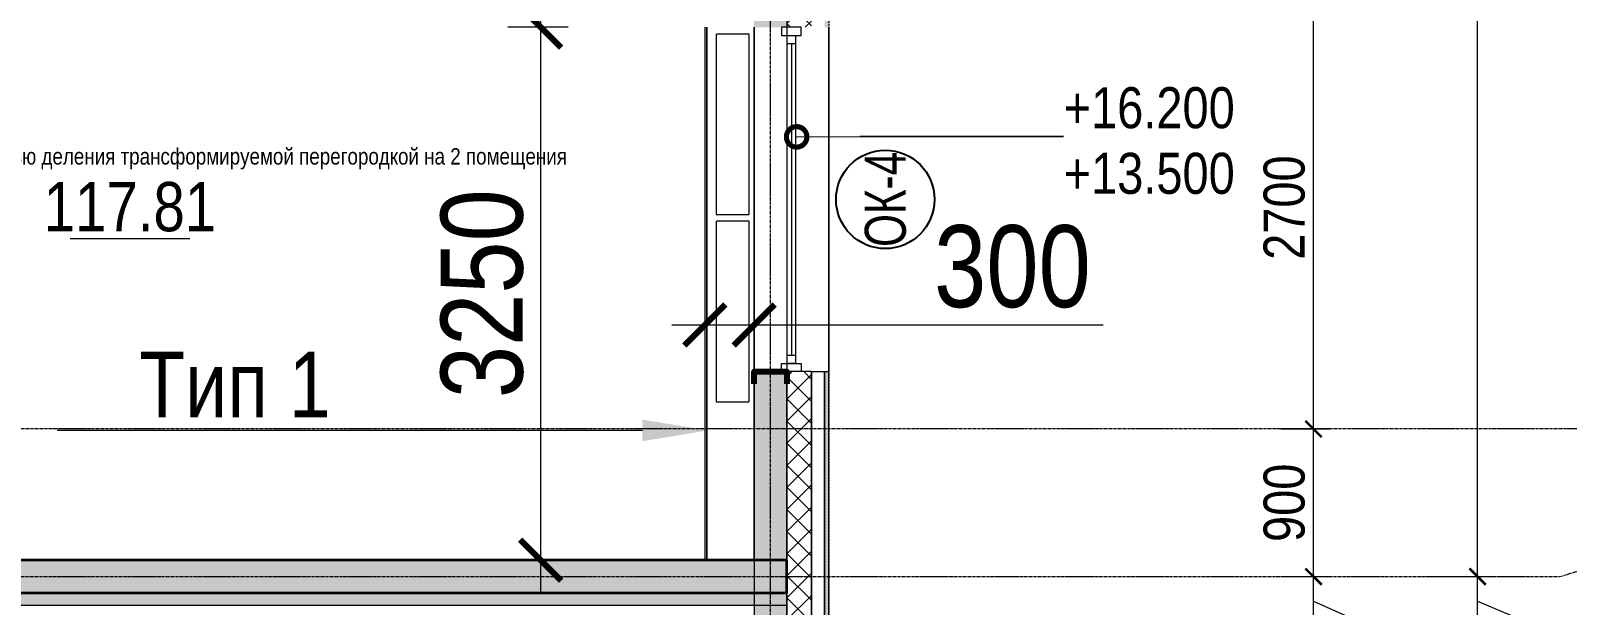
# Model space of a CAD drawing. Header units: millimetres. Extents: x -231292 to 573618, y -153144 to 564035.
# Drawn here: x 160520 to 169885, y 435327 to 438830 of the extents above; entities that cross this region are included whole.
import ezdxf
from ezdxf import colors
from ezdxf.entities.mleader import LeaderData, LeaderLine
from ezdxf.enums import TextEntityAlignment as Align
from ezdxf.math import Vec2, Vec3

# ---------------------------------------------------------------- set-up
doc = ezdxf.new("R2010")
doc.units = ezdxf.units.MM
for name, pattern in [('CENTER2', [28.575, 19.05, -3.175, 3.175, -3.175]), ('DASHED', [19.05, 12.7, -6.35]), ('HIDDEN2', [4.7625, 3.175, -1.5875])]:
    doc.linetypes.add(name, pattern=pattern)
doc.layers.get('0').update_dxf_attribs({"color": 250})
doc.layers.get('Defpoints').update_dxf_attribs({"color": 250})
for name, color, linetype, lineweight in [('A-AREA', 250, 'Continuous', 15), ('A-Wall_Материал_Газоблок_Контур', 250, 'Continuous', 0), ('АР_Окна', 250, 'Continuous', 5), ('АР_Окна марка', 250, 'Continuous', 9), ('АР_Отопительные приборы', 250, 'HIDDEN2', 0), ('АР_площадь пом', 250, 'Continuous', 5), ('АР_Размеры обшивки', 250, 'Continuous', 5), ('АР_Стены ЖБ', 250, 'Continuous', 35), ('АР_Стены ПЕНОблок', 250, 'Continuous', 20), ('АР_Стены_дефшов', 250, 'Continuous', 0), ('АР_Тонкая', 250, 'Continuous', 5), ('АР_Утеплитель', 250, 'Continuous', 0), ('АР_Штриховка', 250, 'Continuous', 0), ('Зашивка радиаторов тип 1 (фанера и МДФ)', 250, 'Continuous', 0), ('КМ_Фахверки', 250, 'Continuous', 80), ('Марка окна', 250, 'Continuous', 0), ('Размеры зашивки ГКЛ', 250, 'Continuous', 0), ('РД_Оси_100', 250, 'Continuous', 0), ('РД_Оси_размер', 250, 'Continuous', 0)]:
    doc.layers.add(name, color=color, linetype=linetype, lineweight=lineweight)
doc.layers.add('АР_Делит', color=250, linetype='Continuous', lineweight=0, plot=False)
doc.styles.add('Arial_09', font='ARIALN.TTF', dxfattribs={"width": 0.9})
doc.styles.add('Isocpeur3', font='isocpeur.ttf')
doc.styles.add('style1', font='ARIALN.TTF')
doc.dimstyles.new('Dim100_ареал', dxfattribs={"dimscale": 100, "dimtxt": 2.5, "dimasz": 1, "dimexe": 1, "dimexo": 1, "dimgap": 0.5, "dimtad": 1, "dimzin": 12, "dimdsep": 46, "dimtxsty": 'style1', "dimblk": 'ARCHTICK', "dimcen": 1, "dimdle": 1, "dimclrd": 256, "dimclre": 256, "dimaunit": 1, "dimadec": 0, "dimazin": 3, "dimtfac": 1, "dimtmove": 1, "dimatfit": 3, "dimldrblk": 'OPEN30', "dimfxl": 2, "dimfxlon": 1, "dimtolj": 1, "dimtzin": 0, "dimlwd": 9, "dimlwe": 9, "dimarcsym": 0})
doc.dimstyles.new('Dim200_ареал', dxfattribs={"dimscale": 100, "dimtxt": 5, "dimasz": 2.5, "dimexe": 2, "dimexo": 2, "dimgap": 1, "dimtad": 1, "dimzin": 12, "dimdsep": 46, "dimtxsty": 'style1', "dimblk": 'ARCHTICK', "dimcen": 3, "dimdle": 2, "dimclrd": 256, "dimclre": 256, "dimaunit": 1, "dimadec": 0, "dimazin": 3, "dimtfac": 1, "dimtmove": 1, "dimatfit": 3, "dimldrblk": 'OPEN30', "dimfxl": 5, "dimfxlon": 1, "dimtolj": 1, "dimtzin": 0, "dimlwd": 9, "dimlwe": 9, "dimarcsym": 0})

# ---------------------------------------------------------------- blocks, each defined once
blk = doc.blocks.new('_DotSmall')
at = {"color": 0, "linetype": 'ByBlock', "const_width": 0.5}
blk.add_lwpolyline([(-0.0625, 0, 1), (0.0625, 0, 1)], format="xyb", close=True, dxfattribs=at)
blk = doc.blocks.new('Ф_пеноблок 200')
at = {"layer": 'КМ_Фахверки'}
blk.add_lwpolyline([(0, -75), (0, 0), (200, 0), (200, -75)], dxfattribs=at)
blk = doc.blocks.new('_ArchTick')
at = {"color": 0, "linetype": 'ByBlock', "const_width": 0.15}
blk.add_lwpolyline([(-0.5, -0.5), (0.5, 0.5)], dxfattribs=at)
blk = doc.blocks.new('*D1615')
at = {"layer": 'Defpoints', "color": 0, "transparency": 16777216}
for p in [(116910, 69300), (118910, 69300), (116910, 69000)]:
    blk.add_point(p, dxfattribs=at)
at = {"layer": 'РД_Оси_размер', "lineweight": 9, "transparency": 16777216}
for p, q in [((118910, 68900), (118910, 69400)), ((118710, 69300), (119010, 69300)), ((118910, 69150), (119410, 68939.3)), ((118710, 69000), (119010, 69000)), ((119410, 68939.3), (119410, 68387.2))]:
    blk.add_line(p, q, dxfattribs=at)
at = {"layer": 'РД_Оси_размер', "lineweight": 9, "transparency": 16777216, "xscale": 100, "yscale": 100, "zscale": 100}
for p, rotation in [((118910, 69300), 90), ((118910, 69000), 270)]:
    blk.add_blockref('_ArchTick', p, dxfattribs=dict(at, rotation=rotation))
at = {"layer": 'РД_Оси_размер', "color": 0, "transparency": 16777216, "insert": (119232.4, 68663.2), "char_height": 250, "attachment_point": 5, "rotation": 90, "style": 'style1'}
blk.add_mtext('\\A1;300', dxfattribs=at)
blk = doc.blocks.new('_Open30')
at = {"color": 0, "linetype": 'ByBlock', "lineweight": -2}
for p, q in [((-1, 0.268), (0, 0)), ((0, 0), (-1, -0.268)), ((0, 0), (-1, 0))]:
    blk.add_line(p, q, dxfattribs=at)
blk = doc.blocks.new('*D1442')
at = {"layer": 'Defpoints', "color": 0, "transparency": 16777216}
for p in [(116910, 69300), (117910, 69300), (116910, 69000)]:
    blk.add_point(p, dxfattribs=at)
at = {"layer": 'РД_Оси_размер', "lineweight": 9, "transparency": 16777216}
for p, q in [((117910, 68900), (117910, 69400)), ((117710, 69300), (118010, 69300)), ((117910, 69150), (118410, 68926.1)), ((117710, 69000), (118010, 69000)), ((118410, 68926.1), (118410, 68374))]:
    blk.add_line(p, q, dxfattribs=at)
at = {"layer": 'РД_Оси_размер', "lineweight": 9, "transparency": 16777216, "xscale": 100, "yscale": 100, "zscale": 100}
for p, rotation in [((117910, 69300), 90), ((117910, 69000), 270)]:
    blk.add_blockref('_ArchTick', p, dxfattribs=dict(at, rotation=rotation))
at = {"layer": 'РД_Оси_размер', "color": 0, "transparency": 16777216, "insert": (118232.4, 68650), "char_height": 250, "attachment_point": 5, "rotation": 90, "style": 'style1'}
blk.add_mtext('\\A1;300', dxfattribs=at)
blk = doc.blocks.new('*D1443')
at = {"layer": 'Defpoints', "color": 0, "transparency": 16777216}
for p in [(116910, 70200), (117910, 70200), (116910, 69300)]:
    blk.add_point(p, dxfattribs=at)
at = {"layer": 'РД_Оси_размер', "lineweight": 9, "transparency": 16777216}
for p, q in [((117910, 69200), (117910, 70300)), ((117710, 70200), (118010, 70200)), ((117710, 69300), (118010, 69300))]:
    blk.add_line(p, q, dxfattribs=at)
at = {"layer": 'РД_Оси_размер', "lineweight": 9, "transparency": 16777216, "xscale": 100, "yscale": 100, "zscale": 100}
for p, rotation in [((117910, 70200), 90), ((117910, 69300), 270)]:
    blk.add_blockref('_ArchTick', p, dxfattribs=dict(at, rotation=rotation))
at = {"layer": 'РД_Оси_размер', "color": 0, "transparency": 16777216, "insert": (117732.4, 69750), "char_height": 250, "attachment_point": 5, "rotation": 90, "style": 'style1'}
blk.add_mtext('\\A1;900', dxfattribs=at)
blk = doc.blocks.new('*D1444')
at = {"layer": 'Defpoints', "color": 0, "transparency": 16777216}
for p in [(116910, 72900), (117910, 72900), (116910, 70200)]:
    blk.add_point(p, dxfattribs=at)
at = {"layer": 'РД_Оси_размер', "lineweight": 9, "transparency": 16777216}
for p, q in [((117910, 70100), (117910, 73000)), ((117710, 72900), (118010, 72900)), ((117710, 70200), (118010, 70200))]:
    blk.add_line(p, q, dxfattribs=at)
at = {"layer": 'РД_Оси_размер', "lineweight": 9, "transparency": 16777216, "xscale": 100, "yscale": 100, "zscale": 100}
for p, rotation in [((117910, 72900), 90), ((117910, 70200), 270)]:
    blk.add_blockref('_ArchTick', p, dxfattribs=dict(at, rotation=rotation))
at = {"layer": 'РД_Оси_размер', "color": 0, "transparency": 16777216, "insert": (117732.4, 71550), "char_height": 250, "attachment_point": 5, "rotation": 90, "style": 'style1'}
blk.add_mtext('\\A1;2700', dxfattribs=at)
blk = doc.blocks.new('*D45')
at = {"layer": 'Defpoints', "color": 0, "transparency": 16777216}
for p in [(114955, 100500), (118910, 100500), (116910, 69300)]:
    blk.add_point(p, dxfattribs=at)
at = {"layer": 'РД_Оси_размер', "color": 0, "lineweight": 5, "transparency": 16777216}
for p, q in [((118910, 69200), (118910, 100600)), ((118710, 100500), (119010, 100500)), ((118710, 69300), (119010, 69300))]:
    blk.add_line(p, q, dxfattribs=at)
at = {"layer": 'РД_Оси_размер', "color": 0, "lineweight": 5, "transparency": 16777216, "xscale": 100, "yscale": 100, "zscale": 100}
for p, rotation in [((118910, 100500), 90), ((118910, 69300), 270)]:
    blk.add_blockref('_ArchTick', p, dxfattribs=dict(at, rotation=rotation))
at = {"layer": 'РД_Оси_размер', "color": 0, "transparency": 16777216, "insert": (118732.4, 84900), "char_height": 250, "attachment_point": 5, "rotation": 90, "style": 'style1'}
blk.add_mtext('\\A1;31200', dxfattribs=at)
blk = doc.blocks.new('Bottom_R_1100')
at = {"layer": 'АР_Отопительные приборы'}
blk.add_lwpolyline([(-550, -100), (550, -100), (550, 100), (-550, 100)], close=True, dxfattribs=at)
blk = doc.blocks.new('*D844')
at = {"layer": 'Defpoints', "color": 0, "transparency": 16777216}
for p in [(163996.8, 438851.8), (163627.8, 435601.8), (164029.3, 435601.8)]:
    blk.add_point(p, dxfattribs=at)
at = {"layer": 'АР_Размеры обшивки', "lineweight": 9, "transparency": 16777216}
for p, q in [((163627.8, 439051.8), (163627.8, 435401.8)), ((163796.8, 438851.8), (163427.8, 438851.8)), ((163829.3, 435601.8), (163427.8, 435601.8))]:
    blk.add_line(p, q, dxfattribs=at)
at = {"layer": 'АР_Размеры обшивки', "lineweight": 9, "transparency": 16777216, "xscale": 250, "yscale": 250, "zscale": 250}
for p, rotation in [((163627.8, 438851.8), 90), ((163627.8, 435601.8), 270)]:
    blk.add_blockref('_ArchTick', p, dxfattribs=dict(at, rotation=rotation))
at = {"layer": 'АР_Размеры обшивки', "color": 0, "transparency": 16777216, "insert": (163272.5, 437226.8), "char_height": 500, "attachment_point": 5, "rotation": 90, "style": 'style1'}
blk.add_mtext('\\A1;3250', dxfattribs=at)
blk = doc.blocks.new('*D790')
at = {"layer": 'Defpoints', "color": 0, "transparency": 16777216}
for p in [(164628.8, 437393.8), (164928.8, 437393.8), (164628.8, 437035.8)]:
    blk.add_point(p, dxfattribs=at)
at = {"layer": 'АР_Размеры обшивки', "lineweight": 9, "transparency": 16777216}
for p, q in [((164628.8, 437193.8), (164628.8, 436835.8)), ((164928.8, 437193.8), (164928.8, 436835.8)), ((165128.8, 437035.8), (164428.8, 437035.8)), ((167055.8, 437035.8), (164928.8, 437035.8))]:
    blk.add_line(p, q, dxfattribs=at)
at = {"layer": 'АР_Размеры обшивки', "lineweight": 9, "transparency": 16777216, "xscale": 250, "yscale": 250, "zscale": 250, "rotation": 180}
blk.add_blockref('_ArchTick', (164628.8, 437035.8), dxfattribs=at)
at = {"layer": 'АР_Размеры обшивки', "lineweight": 9, "transparency": 16777216, "xscale": 250, "yscale": 250, "zscale": 250}
blk.add_blockref('_ArchTick', (164928.8, 437035.8), dxfattribs=at)
at = {"layer": 'АР_Размеры обшивки', "color": 0, "transparency": 16777216, "insert": (166503.8, 437391), "char_height": 500, "attachment_point": 5, "style": 'style1'}
blk.add_mtext('\\A1;300', dxfattribs=at)
blk = doc.blocks.new('MOK-МаркаПомещения1')
at = {"layer": 'A-AREA', "color": 0}
blk.add_line((-3.651, -1.944), (3.649, -1.944), dxfattribs=at)
at = {"layer": 'A-AREA', "color": 0, "style": 'style1'}
blk.add_attdef('АР-ПОМЕЩЕНИЕ:ПЛОЩАДЬ', text='', height=3, dxfattribs=at).set_placement((0, 0), align=Align.MIDDLE)
at = {"layer": 'Defpoints', "style": 'style1', "flags": 8}
blk.add_attdef('АР-ПОМЕЩЕНИЕ:НАИМЕНОВАНИЕ', text='', height=1, dxfattribs=at).set_placement((0, 2.956), align=Align.MIDDLE)
blk = doc.blocks.new('МОК-Наименование')
at = {"layer": 'Defpoints'}
blk.add_circle((0, 0), 3, dxfattribs=at)
at = {"color": 0, "linetype": 'ByBlock', "lineweight": -2, "style": 'Isocpeur3', "width": 0.8, "flags": 4}
blk.add_attdef('АР-ОКНО:НАИМЕНОВАНИЕ', text='', height=2.5, dxfattribs=at).set_placement((0, 0), align=Align.MIDDLE)
blk = doc.blocks.new('СОШ_2200_АР_ОСИ_М100_28.05.24')
at = {"layer": 'АР_Делит', "color": 5, "linetype": 'DASHED'}
blk.add_lwpolyline([(114955, 135155), (114955, -355), (93595.036, -355), (93595.036, 13855), (94145, 13855), (94145, 68320), (66055, 68320), (66055, 13857.73), (83455, 13857.73), (83455, -355), (45245, -355), (45245, 13145), (44695, 13145), (44695, 26755), (45245, 26755), (45245, 68320), (20455, 68320), (20455, 26755), (27955, 26755), (27955, 13145), (-355, 13145), (-355, 100855), (37145, 100855), (37145, 129155)], dxfattribs=at)
at = {"layer": 'РД_Оси_100', "linetype": 'CENTER2'}
blk.add_line((114600, -6155), (114600, 139938.679), dxfattribs=at)
for points in [[(119910, 70200), (-5954.958, 70200)], [(94200, 69300), (119410, 69300), (119910, 69450)]]:
    blk.add_lwpolyline(points, dxfattribs=at)
at = {"layer": 'РД_Оси_размер'}
for base, p1, p2, picture, middle in [((118910, 100500), (116910, 69300), (114955, 100500), '*D45', (118732.357, 84900)), ((117910, 72900), (116910, 70200), (116910, 72900), '*D1444', (117732.357, 71550)), ((117910, 70200), (116910, 69300), (116910, 70200), '*D1443', (117732.357, 69750))]:
    dim = blk.add_linear_dim(base=base, p1=p1, p2=p2, angle=90, dimstyle='Dim100_ареал', dxfattribs=at)
    dim.commit()
    dim.dimension.update_dxf_attribs({"geometry": picture, "text_midpoint": middle})
for base, picture, middle in [((118910, 69300), '*D1615', (119410, 68889.275)), ((117910, 69300), '*D1442', (118410, 68876.088))]:
    dim = blk.add_linear_dim(base=base, p1=(116910, 69000), p2=(116910, 69300), angle=90, dimstyle='Dim100_ареал', dxfattribs=at)
    dim.commit()
    dim.dimension.update_dxf_attribs({"geometry": picture, "text_midpoint": middle, "dimtype": 160})

msp = doc.modelspace()

# ---------------------------------------------------------------- hatches: boundary and pattern name
at = {"layer": 'АР_Штриховка', "linetype": 'Continuous', "lineweight": 5}
h = msp.add_hatch(dxfattribs=at)
h.set_pattern_fill('ANSI35', color=256, scale=25, style=0)
h.set_pattern_definition([(45, (50428.77, 366201.75), (-112.2532, 112.2532), []), (45, (50541.02, 366201.75), (-112.2532, 112.2532), [198.4375, -39.6875, 0, -39.6875])])
h.paths.add_polyline_path([(165128.781, 435401.753), (165128.781, 435601.753), (154208.965, 435601.753), (154208.965, 435401.753)], flags=0)
h.paths.add_polyline_path([(152208.965, 435401.753), (152208.965, 435601.753), (149228.768, 435601.753), (149178.768, 435535.086), (149228.768, 435401.753)], flags=0)
at = {"layer": 'АР_Штриховка', "linetype": 'Continuous', "lineweight": 0}
h = msp.add_hatch(dxfattribs=at)
h.set_pattern_fill('HONEY', color=256, scale=10, style=0)
h.set_pattern_definition([(360, (50428.768, 366201.753), (47.625, 27.4963064), [31.75, -63.5]), (120, (50428.768, 366201.753), (-47.625, 27.4963066), [31.75, -63.5]), (60, (50428.768, 366201.753), (1e-07, 54.992613), [-63.5, 31.75])])
h.paths.add_polyline_path([(149228.768, 435401.715), (149303.768, 435326.677), (152210.942, 435326.691), (152210.942, 435401.729)], flags=0)
h.paths.add_polyline_path([(154210.942, 435401.738), (154210.942, 435326.701), (165128.768, 435326.753), (165128.767, 435401.79)], flags=0)

# ---------------------------------------------------------------- linework, layer by layer
at = {"layer": 'A-Wall_Материал_Газоблок_Контур', "linetype": 'Continuous', "lineweight": 0}
msp.add_line((164928.768, 438851.752), (164928.768, 436751.752), dxfattribs=at)
at = {"layer": 'АР_Окна', "linetype": 'Continuous', "lineweight": 5}
for p, q in [((164928.768, 438851.752), (164928.768, 436751.752)), ((165131.268, 438751.752), (165181.268, 438751.752)), ((165131.268, 436851.752), (165181.268, 436851.752))]:
    msp.add_line(p, q, dxfattribs=at)
for points in [[(165216.268, 438801.752), (165216.268, 438851.752), (165096.268, 438851.752), (165096.268, 438801.752)], [(165216.268, 436801.752), (165216.268, 436751.752), (165096.268, 436751.752), (165096.268, 436801.752)]]:
    msp.add_lwpolyline(points, close=True, dxfattribs=at)
at = {"layer": 'АР_Стены ЖБ', "linetype": 'Continuous', "lineweight": 35}
for p, q in [((165128.781, 435601.753), (154208.965, 435601.753)), ((165128.781, 435401.753), (165128.781, 435601.753)), ((154208.965, 435401.753), (165128.781, 435401.753))]:
    msp.add_line(p, q, dxfattribs=at)
at = {"layer": 'АР_Стены ПЕНОблок', "linetype": 'Continuous', "lineweight": 20}
for p, q in [((165128.768, 436751.752), (164928.768, 436751.752)), ((164928.768, 436751.752), (164928.768, 434301.753)), ((165128.768, 434301.753), (165128.768, 436751.752))]:
    msp.add_line(p, q, dxfattribs=at)
at = {"layer": 'АР_Стены_дефшов', "linetype": 'Continuous', "lineweight": 0}
for p, q in [((165128.767, 435401.79), (154210.942, 435401.738)), ((165128.768, 435326.753), (165128.767, 435401.79)), ((154210.942, 435326.701), (165128.768, 435326.753))]:
    msp.add_line(p, q, dxfattribs=at)
at = {"layer": 'АР_Тонкая', "linetype": 'Continuous', "lineweight": 5}
for p, q in [((165278.768, 436751.752), (165383.768, 436751.752)), ((165278.768, 436751.752), (165278.768, 434301.753)), ((165358.768, 434301.753), (165358.768, 436751.752)), ((165358.768, 436751.752), (165358.768, 434301.753)), ((165383.768, 434301.753), (165383.768, 436751.752))]:
    msp.add_line(p, q, dxfattribs=at)
at = {"layer": 'АР_Утеплитель', "linetype": 'Continuous', "lineweight": 0}
for p, q in [((165278.768, 436751.752), (165128.768, 436751.752)), ((165128.768, 436751.752), (165128.768, 434301.753)), ((165278.768, 434301.753), (165278.768, 436751.752))]:
    msp.add_line(p, q, dxfattribs=at)
at = {"layer": 'Зашивка радиаторов тип 1 (фанера и МДФ)', "linetype": 'Continuous', "lineweight": 0}
for p, q in [((164628.769, 438851.753), (164628.768, 435601.753)), ((164641.269, 438851.753), (164641.268, 435601.753)), ((164641.268, 435601.753), (164641.269, 438851.753)), ((164928.768, 435601.753), (164928.769, 438851.753)), ((164628.768, 435601.753), (164641.268, 435601.753)), ((164641.268, 435601.753), (164928.768, 435601.753))]:
    msp.add_line(p, q, dxfattribs=at)

# ---------------------------------------------------------------- block references
at = {"layer": 'АР_Отопительные приборы', "rotation": 90}
for p in [(164798.768, 438259.081), (164798.768, 437118.341)]:
    msp.add_blockref('Bottom_R_1100', p, dxfattribs=at)
at = {"layer": 'АР_площадь пом', "linetype": 'Continuous', "lineweight": 5}
ref = msp.add_blockref('MOK-МаркаПомещения1', (161125.003, 437757.694), dxfattribs=dict(at, xscale=100, yscale=100, zscale=100))
ref.add_attrib('АР-ПОМЕЩЕНИЕ:НАИМЕНОВАНИЕ', 'Кабинет информатики с возможностью деления трансформируемой перегородкой на 2 помещения', dxfattribs={"layer": 'Defpoints', "height": 100, "style": 'style1'}).set_placement((161125.003, 438053.256), align=Align.MIDDLE)
ref.add_attrib('АР-ПОМЕЩЕНИЕ:ПЛОЩАДЬ', '117.81', dxfattribs={"layer": 'A-AREA', "color": 0, "height": 300, "style": 'style1'}).set_placement((161125.003, 437757.694), align=Align.MIDDLE)
at = {"layer": 'КМ_Фахверки'}
msp.add_blockref('Ф_пеноблок 200', (164928.768, 436751.752), dxfattribs=at)

# ---------------------------------------------------------------- dimensions: what is measured, and where the dimension line sits
at = {"layer": 'АР_Размеры обшивки'}
dim = msp.add_linear_dim(base=(163627.758, 435601.752), p1=(163996.758, 438851.752), p2=(164029.262, 435601.752), angle=90, dimstyle='Dim200_ареал', override={"dimdec": 0}, dxfattribs=at)
dim.commit()
dim.dimension.update_dxf_attribs({"geometry": '*D844', "text_midpoint": (163272.472, 437226.752)})

# ---------------------------------------------------------------- leaders
at = {"layer": 'Марка окна', "lineweight": 0, "ltscale": 20}
ml = msp.add_multileader_mtext('Standard', dxfattribs=at)
ml.set_content('+16.200\\P+13.500', color=256, style='style1')
ml.set_leader_properties(color=256, linetype='ByLayer', lineweight=-1)
ml.set_arrow_properties(name='DOTSMALL')
ml.build(insert=Vec2(0, 0))
ml.multileader.update_dxf_attribs({"text_left_attachment_type": 6, "text_right_attachment_type": 6, "dogleg_length": 200, "arrow_head_size": 250})
ctx = ml.context
ctx.base_point, ctx.char_height, ctx.arrow_head_size, ctx.landing_gap_size, ctx.plane_origin = Vec3(166815.659, 438185.921), 250, 250, 0, Vec3(167243.336, 437501.394)
ctx.left_attachment, ctx.right_attachment = 6, 6
notes = []
notes.append((ctx, [(1, (1, 1, 0), (165786.755, 438185.921), (1, 0), 1028.905, [(0, [(165188.64, 438183.251)], 0, [])])]))
ctx.mtext.insert, ctx.mtext.line_spacing_factor, ctx.mtext.flow_direction = Vec3(166815.659, 438485.921), 0.96, 5
ctx.mtext.has_bg_fill, ctx.mtext.bg_color, ctx.mtext.bg_scale_factor, ctx.mtext.bg_transparency, ctx.mtext.use_window_bg_color = 1, -1027028792, 1.5, 0, 1
at = {"layer": 'Размеры зашивки ГКЛ'}
ml = msp.add_multileader_mtext('Standard', dxfattribs=at)
ml.set_content('\\pxsm1;Тип 1 ', color=(0, 0, 138), style='style1')
ml.set_leader_properties(color=256, linetype='ByLayer', lineweight=9)
ml.build(insert=Vec2(0, 0))
ml.multileader.update_dxf_attribs({"has_dogleg": 0, "text_left_attachment_type": 6, "text_right_attachment_type": 6, "text_bottom_attachment_type": 10, "dogleg_length": 25, "arrow_head_size": 400})
ctx = ml.context
ctx.base_point, ctx.char_height, ctx.arrow_head_size, ctx.landing_gap_size, ctx.plane_origin = Vec3(161132.191, 436393.038), 400, 400, 50, Vec3(155219.184, 443363.603)
ctx.left_attachment, ctx.right_attachment, ctx.top_attachment = 6, 6, 10
notes.append((ctx, [(1, (1, 1, 0), (162327.586, 436393.038), (-1, 0), 25, [(1, [(164648.059, 436393.038)], 0, [])])]))
ctx.mtext.insert, ctx.mtext.width, ctx.mtext.defined_height, ctx.mtext.line_spacing_factor, ctx.mtext.flow_direction = Vec3(161182.191, 436873.038), 1668.44707, 600, 0.3, 5
for ctx, leaders in notes:
    for number, flags, end, landing, length, lines in leaders:
        leader = LeaderData()
        leader.index, (leader.has_last_leader_line, leader.has_dogleg_vector, leader.attachment_direction) = number, flags
        leader.last_leader_point, leader.dogleg_vector, leader.dogleg_length = Vec3(end), Vec3(landing), length
        for number, points, colour, breaks in lines:
            line = LeaderLine()
            line.index, line.vertices, line.color, line.breaks = number, Vec3.list(points), colors.encode_raw_color(colour), breaks
            leader.lines.append(line)
        ctx.leaders.append(leader)

# ---------------------------------------------------------------- next in the draw order: hatches: boundary and pattern name
at = {"layer": 'АР_Штриховка', "linetype": 'Continuous', "lineweight": 0}
h = msp.add_hatch(dxfattribs=at)
h.set_pattern_fill('_U', color=256, angle=-360, style=0, pattern_type=0)
h.set_pattern_definition([(360, (50428.7677, 366201.7525), (-5e-16, 1), [])])
h.paths.add_polyline_path([(165383.768, 457506.753), (165358.768, 457481.753), (165358.768, 456301.753), (165383.768, 456301.753)], flags=0)
h.paths.add_polyline_path([(165383.768, 453001.753), (165358.768, 453001.753), (165358.768, 451501.752), (165383.768, 451501.752)], flags=0)
h.paths.add_polyline_path([(165383.768, 449101.752), (165358.768, 449101.752), (165358.768, 447851.753), (165383.768, 447851.753)], flags=0)
h.paths.add_polyline_path([(165383.768, 445751.753), (165358.768, 445751.753), (165358.768, 444851.752), (165383.768, 444851.752)], flags=0)
h.paths.add_polyline_path([(165383.768, 442751.752), (165358.768, 442751.752), (165358.768, 441851.752), (165383.768, 441851.752)], flags=0)
h.paths.add_polyline_path([(165383.768, 439751.752), (165358.768, 439751.752), (165358.768, 438851.752), (165383.768, 438851.752)], flags=0)
h.paths.add_polyline_path([(165383.768, 436751.752), (165358.768, 436751.752), (165358.768, 434301.753), (165383.768, 434301.753)], flags=0)
h.paths.add_polyline_path([(165383.768, 431001.753), (165358.768, 431001.753), (165358.768, 430101.753), (165383.768, 430101.753)], flags=0)
h.paths.add_polyline_path([(165383.768, 428901.753), (165358.768, 428901.753), (165358.768, 428001.753), (165383.768, 428001.753)], flags=0)
h.paths.add_polyline_path([(165383.768, 426801.753), (165358.768, 426801.753), (165358.768, 425001.753), (165383.768, 425001.753)], flags=0)
h.paths.add_polyline_path([(165383.768, 421701.753), (165358.768, 421701.753), (165358.768, 420801.753), (165383.768, 420801.753)], flags=0)
h.paths.add_polyline_path([(165383.768, 419601.753), (165358.768, 419601.753), (165358.768, 418701.753), (165383.768, 418701.753)], flags=0)
h.paths.add_polyline_path([(165383.768, 417501.753), (165358.768, 417501.753), (165358.768, 407701.753), (165383.768, 407701.753)], flags=0)
h = msp.add_hatch(dxfattribs=at)
h.set_pattern_fill('ANSI37', color=256, scale=30, angle=-360, style=0)
h.set_pattern_definition([(45, (50428.77, 366201.75), (-67.35192, 67.35192), []), (135, (50428.77, 366201.75), (-67.35192, -67.35192), [])])
h.paths.add_polyline_path([(165278.768, 457401.753), (165128.768, 457251.753), (165128.768, 456301.753), (165278.768, 456301.753)], flags=0)
h.paths.add_polyline_path([(165278.768, 453001.753), (165128.768, 453001.753), (165128.768, 451501.752), (165278.768, 451501.752)], flags=0)
h.paths.add_polyline_path([(165278.768, 449101.752), (165128.768, 449101.752), (165128.768, 447851.753), (165278.768, 447851.753)], flags=0)
h.paths.add_polyline_path([(165278.768, 445751.753), (165128.768, 445751.753), (165128.768, 444851.752), (165278.768, 444851.752)], flags=0)
h.paths.add_polyline_path([(165278.768, 442751.752), (165128.768, 442751.752), (165128.768, 441851.752), (165278.768, 441851.752)], flags=0)
h.paths.add_polyline_path([(165278.768, 439751.752), (165128.768, 439751.752), (165128.768, 438851.752), (165278.768, 438851.752)], flags=0)
h.paths.add_polyline_path([(165278.768, 436751.752), (165128.768, 436751.752), (165128.768, 434301.753), (165278.768, 434301.753)], flags=0)
h.paths.add_polyline_path([(165278.768, 431001.753), (165128.768, 431001.753), (165128.768, 430101.753), (165278.768, 430101.753)], flags=0)
h.paths.add_polyline_path([(165278.768, 428901.753), (165128.768, 428901.753), (165128.768, 428001.753), (165278.768, 428001.753)], flags=0)
h.paths.add_polyline_path([(165278.768, 426801.753), (165128.768, 426801.753), (165128.768, 425001.753), (165278.768, 425001.753)], flags=0)
h.paths.add_polyline_path([(165278.768, 421701.753), (165128.768, 421701.753), (165128.768, 420801.753), (165278.768, 420801.753)], flags=0)
h.paths.add_polyline_path([(165278.768, 419601.753), (165128.768, 419601.753), (165128.768, 418701.753), (165278.768, 418701.753)], flags=0)
h.paths.add_polyline_path([(165278.768, 417501.753), (165128.768, 417501.753), (165128.768, 407701.753), (165278.768, 407701.753)], flags=0)
h = msp.add_hatch(dxfattribs=at)
h.set_pattern_fill('AR-CONC', color=256, angle=-360, style=0)
h.set_pattern_definition([(50, (50428.77, 366201.75), (182.18467, -15.93909), [19.05, -209.55]), (355, (50428.77, 366201.75), (-35.24342, 191.05685), [15.24, -167.64058]), (100.45144, (50443.95, 366200.42), (146.94125, 175.11775), [16.19, -178.09024]), (46.1842, (50428.77, 366252.55), (271.07904, -42.04233), [28.575, -314.325]), (96.63556, (50451.36, 366249.05), (237.40413, 247.42612), [24.285, -267.1356]), (351.18415, (50428.77, 366252.55), (237.40413, 247.4261), [22.85997, -251.45973]), (21, (50454.17, 366239.85), (151.61439, -102.2652), [19.05, -209.55]), (326, (50454.17, 366239.85), (61.80203, 184.18797), [15.24, -167.64]), (71.45145, (50466.8, 366231.33), (213.41642, 81.92277), [16.19, -178.08994]), (37.5, (50428.77, 366201.75), (3.088603, 84.55504), [0, -165.608, 0, -170.18, 0, -168.275]), (7.5, (50428.77, 366201.75), (66.81966, 100.180575), [0, -97.028, 0, -161.798, 0, -64.135]), (327.5, (50372.126, 366201.75), (135.590595, -5.728744), [0, -63.5, 0, -198.12, 0, -262.89]), (317.5, (50346.73, 366201.75), (148.12918, 25.42649), [0, -82.55, 0, -131.572, 0, -186.69])])
h.paths.add_polyline_path([(165128.768, 457251.753), (164928.768, 457051.753), (164928.768, 456301.753), (165128.768, 456301.753)], flags=0)
h.paths.add_polyline_path([(165128.768, 453001.753), (164928.768, 453001.753), (164928.768, 451501.752), (165128.768, 451501.752)], flags=0)
h.paths.add_polyline_path([(165128.768, 449101.752), (164928.768, 449101.752), (164928.768, 447851.753), (165128.768, 447851.753)], flags=0)
h.paths.add_polyline_path([(165128.768, 445751.753), (164928.768, 445751.753), (164928.768, 444851.752), (165128.768, 444851.752)], flags=0)
h.paths.add_polyline_path([(165128.768, 442751.752), (164928.768, 442751.752), (164928.768, 441851.752), (165128.768, 441851.752)], flags=0)
h.paths.add_polyline_path([(165128.768, 439751.752), (164928.768, 439751.752), (164928.768, 438851.752), (165128.768, 438851.752)], flags=0)
h.paths.add_polyline_path([(165128.768, 436751.752), (164928.768, 436751.752), (164928.768, 434301.753), (165128.768, 434301.753)], flags=0)
h.paths.add_polyline_path([(165128.768, 431001.753), (164928.768, 431001.753), (164928.768, 430101.753), (165128.768, 430101.753)], flags=0)
h.paths.add_polyline_path([(165128.768, 428901.753), (164928.768, 428901.753), (164928.768, 428001.753), (165128.768, 428001.753)], flags=0)
h.paths.add_polyline_path([(165128.768, 426801.753), (164928.768, 426801.753), (164928.768, 425001.753), (165128.768, 425001.753)], flags=0)
h.paths.add_polyline_path([(165128.768, 421701.753), (164928.768, 421701.753), (164928.768, 420801.753), (165128.768, 420801.753)], flags=0)
h.paths.add_polyline_path([(165128.768, 419601.753), (164928.768, 419601.753), (164928.768, 418701.753), (165128.768, 418701.753)], flags=0)
h.paths.add_polyline_path([(165128.768, 417501.753), (164928.768, 417501.753), (164928.768, 407701.753), (165128.768, 407701.753)], flags=0)

# ---------------------------------------------------------------- next in the draw order: linework, layer by layer
at = {"layer": 'A-Wall_Материал_Газоблок_Контур', "linetype": 'Continuous', "lineweight": 0}
msp.add_line((165383.768, 436751.752), (165383.768, 438851.752), dxfattribs=at)
at = {"layer": 'АР_Окна', "linetype": 'Continuous', "lineweight": 5}
for p, q in [((165383.768, 438851.752), (165383.768, 436751.752)), ((165156.268, 438751.752), (165156.268, 436851.752))]:
    msp.add_line(p, q, dxfattribs=at)
msp.add_lwpolyline([(165131.268, 438801.752), (165181.268, 438801.752), (165181.268, 436801.752), (165131.268, 436801.752)], close=True, dxfattribs=at)
at = {"layer": 'КМ_Фахверки', "lineweight": 5}
msp.add_lwpolyline([(96278.918, 457251.752), (165128.768, 457251.753), (165128.768, 366101.753), (95928.768, 366101.753), (95928.768, 434726.753), (96278.918, 434726.753), (96278.918, 457251.752)], dxfattribs=at)

# ---------------------------------------------------------------- next in the draw order: block references
at = {"layer": 'АР_Окна марка', "linetype": 'Continuous', "lineweight": 9}
ref = msp.add_blockref('МОК-Наименование', (165728.768, 437801.753), dxfattribs=dict(at, xscale=100, yscale=100, zscale=100, rotation=90))
ref.add_attrib('АР-ОКНО:НАИМЕНОВАНИЕ', 'ОК-4', dxfattribs={"layer": '0', "color": 0, "linetype": 'ByBlock', "lineweight": -2, "height": 250, "rotation": 90, "style": 'Arial_09', "width": 0.9}).set_placement((165728.768, 437801.753), align=Align.MIDDLE)
at = {"layer": 'РД_Оси_100'}
msp.add_blockref('СОШ_2200_АР_ОСИ_М100_28.05.24', (50428.768, 366201.753), dxfattribs=at)

# ---------------------------------------------------------------- next in the draw order: dimensions: what is measured, and where the dimension line sits
at = {"layer": 'АР_Размеры обшивки'}
dim = msp.add_linear_dim(base=(164628.763, 437035.752), p1=(164928.763, 437393.752), p2=(164628.763, 437393.752), dimstyle='Dim200_ареал', override={"dimdec": 0}, dxfattribs=at)
dim.commit()
dim.dimension.update_dxf_attribs({"geometry": '*D790', "text_midpoint": (166503.768, 436655.466), "dimtype": 160})

doc.saveas('drawing.dxf')
